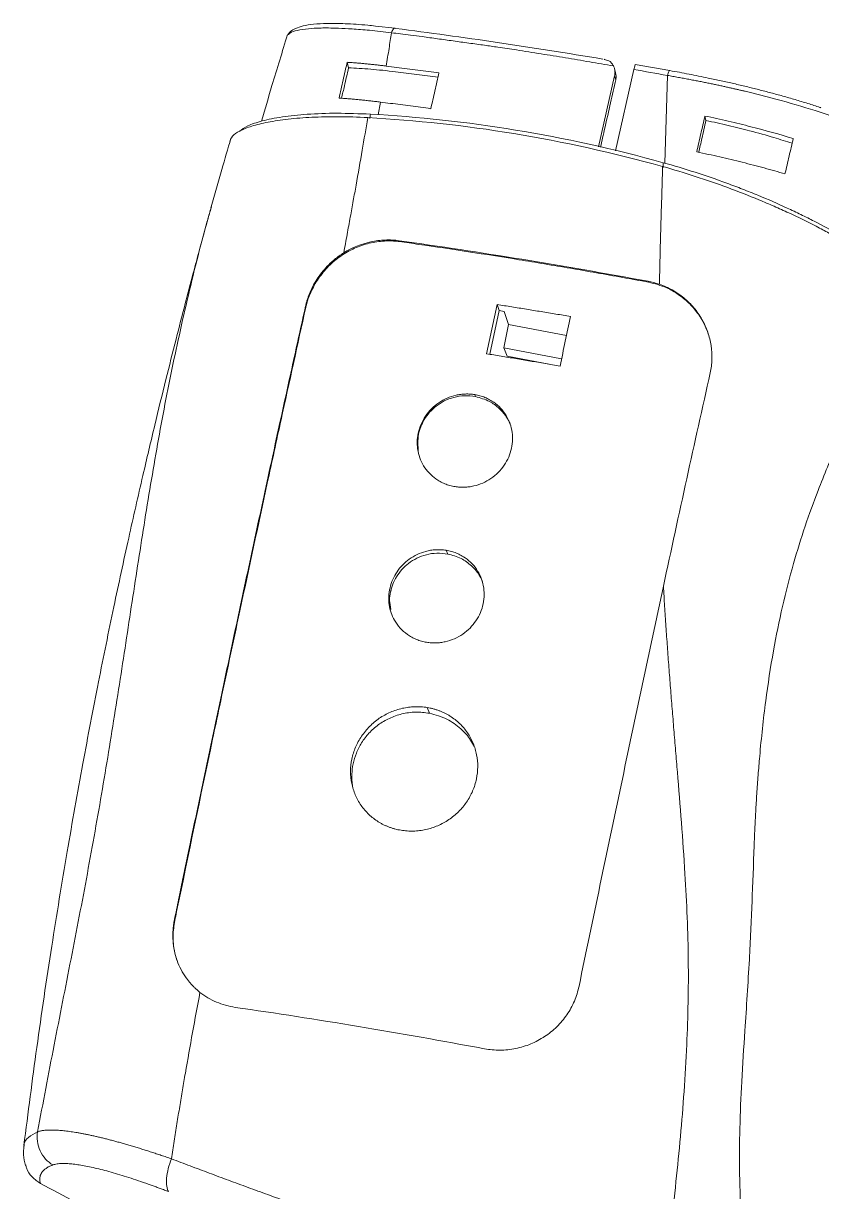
# Model space of a CAD drawing. Header units: inches. Extents: x 1424 to 4050, y 1126 to 1517.
# Drawn here: x 2850.01 to 2879.98, y 1239.45 to 1283.28 of the extents above; entities that cross this region are included whole.
import ezdxf

# ---------------------------------------------------------------- set-up
doc = ezdxf.new("R2010")
doc.units = ezdxf.units.IN
doc.header["$LTSCALE"] = 15

msp = doc.modelspace()

# ---------------------------------------------------------------- linework, layer by layer
at = {"color": 7, "linetype": 'Continuous', "lineweight": 15}
for p, q in [((2863.964, 1283.099), (2863.223, 1283.18)), ((2863.964, 1283.097), (2863.997, 1283.092)), ((2859.942, 1282.857), (2859.959, 1282.869)), ((2862.166, 1281.822), (2862.217, 1281.613)), ((2871.826, 1281.932), (2871.813, 1281.934)), ((2874.273, 1281.514), (2872.975, 1281.74)), ((2865.574, 1281.261), (2863.979, 1281.466)), ((2872.205, 1281.319), (2871.6, 1278.653)), ((2872.228, 1281.487), (2872.2, 1281.581)), ((2872.249, 1281.168), (2872.205, 1281.319)), ((2872.247, 1281.361), (2872.22, 1281.485)), ((2872.234, 1278.497), (2872.925, 1281.55)), ((2872.247, 1281.361), (2872.262, 1281.3)), ((2874.277, 1281.51), (2874.265, 1281.511)), ((2875.634, 1279.64), (2875.593, 1279.805)), ((2857.068, 1276.398), (2857.045, 1276.317)), ((2857.063, 1276.399), (2857.051, 1276.357)), ((2864.118, 1275.127), (2864.129, 1275.092)), ((2873.46, 1273.605), (2873.471, 1273.572)), ((2860.614, 1272.633), (2860.602, 1272.671)), ((2867.396, 1270.885), (2867.793, 1272.732)), ((2867.793, 1272.732), (2867.876, 1272.505)), ((2867.524, 1270.864), (2867.876, 1272.505)), ((2867.876, 1272.505), (2868.063, 1272.475)), ((2868.063, 1272.475), (2868.225, 1271.982)), ((2868.225, 1271.982), (2868.044, 1271.109)), ((2868.225, 1271.982), (2870.399, 1271.568)), ((2870.213, 1270.695), (2868.044, 1271.109)), ((2868.044, 1271.109), (2868.172, 1270.793)), ((2868.172, 1270.793), (2869.747, 1270.492)), ((2866.981, 1269.28), (2866.952, 1269.353)), ((2865.94, 1263.371), (2865.885, 1263.511)), ((2865.253, 1257.396), (2865.169, 1257.612)), ((2855.681, 1249.655), (2855.693, 1249.618)), ((2850.038, 1241.171), (2850.039, 1241.147))]:
    msp.add_line(p, q, dxfattribs=at)
at = {"color": 8, "linetype": 'Continuous', "lineweight": 15}
for p, q in [((2874.09, 1278.036), (2874.185, 1281.329)), ((2863.41, 1280.328), (2863.331, 1279.855))]:
    msp.add_line(p, q, dxfattribs=at)
at = {"color": 7, "linetype": 'Continuous', "lineweight": 15}
msp.add_arc((2897.694, 1326.224), 98.438, 241.45208, 243.19986, dxfattribs=at)
for points, knots in [([(2863.223, 1283.18), (2863.127, 1283.191), (2862.715, 1283.238), (2862.106, 1283.272), (2861.424, 1283.286), (2860.902, 1283.257), (2860.512, 1283.194), (2860.234, 1283.102), (2860.049, 1283), (2859.976, 1282.912), (2859.947, 1282.875)], [0, 0, 0, 0, 0.056307, 0.243382, 0.413735, 0.567438, 0.704407, 0.824466, 0.927398, 1, 1, 1, 1]), ([(2859.929, 1282.861), (2859.73, 1282.222), (2859.391, 1281.135), (2859.08, 1280.056), (2858.952, 1279.612)], [0, 0, 0, 0, 0.58851, 1, 1, 1, 1]), ([(2863.631, 1281.68), (2863.666, 1281.9), (2863.733, 1282.317), (2863.798, 1282.733), (2863.829, 1282.93)], [0, 0, 0, 0, 0.525991, 1, 1, 1, 1]), ([(2863.829, 1282.93), (2863.94, 1282.917), (2864.178, 1282.887), (2864.562, 1282.838), (2865.027, 1282.777), (2865.559, 1282.705), (2866.142, 1282.622), (2866.731, 1282.543), (2867.29, 1282.466), (2867.885, 1282.38), (2868.591, 1282.273), (2869.438, 1282.14), (2870.355, 1281.991), (2871.261, 1281.84), (2871.863, 1281.736), (2872.161, 1281.684)], [0, 0, 0, 0, 0.041632, 0.089299, 0.143001, 0.214365, 0.285733, 0.35716, 0.428582, 0.487778, 0.571437, 0.681541, 0.789668, 0.895822, 1, 1, 1, 1]), ([(2862.166, 1281.822), (2862.114, 1281.598), (2862.012, 1281.151), (2861.909, 1280.703), (2861.858, 1280.48)], [0, 0, 0, 0, 0.501595, 1, 1, 1, 1]), ([(2863.631, 1281.68), (2863.573, 1281.687), (2863.458, 1281.701), (2863.288, 1281.721), (2863.121, 1281.739), (2862.955, 1281.756), (2862.792, 1281.772), (2862.632, 1281.786), (2862.474, 1281.799), (2862.318, 1281.811), (2862.217, 1281.818), (2862.166, 1281.822)], [0, 0, 0, 0, 0.110778, 0.22145, 0.332096, 0.442798, 0.553639, 0.664699, 0.776059, 0.8878, 1, 1, 1, 1]), ([(2872.161, 1281.684), (2872.135, 1281.725), (2872.083, 1281.808), (2871.97, 1281.896), (2871.878, 1281.913), (2871.825, 1281.923)], [0, 0, 0, 0, 0.294986, 0.590134, 1, 1, 1, 1]), ([(2872.925, 1281.55), (2872.933, 1281.58), (2872.947, 1281.641), (2872.968, 1281.703), (2872.983, 1281.736), (2872.987, 1281.734), (2872.989, 1281.734)], [0, 0, 0, 0, 0.299805, 0.599798, 0.899818, 1, 1, 1, 1]), ([(2862.217, 1281.613), (2862.165, 1281.386), (2862.077, 1281.007), (2861.99, 1280.626), (2861.954, 1280.472)], [0, 0, 0, 0, 0.595685, 1, 1, 1, 1]), ([(2863.979, 1281.466), (2863.65, 1281.506), (2863.34, 1281.538), (2862.753, 1281.587), (2862.476, 1281.604), (2862.217, 1281.613)], [0, 0, 0, 0, 0.5, 0.5, 1, 1, 1, 1]), ([(2865.611, 1281.425), (2865.478, 1281.442), (2865.212, 1281.478), (2864.814, 1281.53), (2864.418, 1281.582), (2864.023, 1281.632), (2863.762, 1281.664), (2863.631, 1281.68)], [0, 0, 0, 0, 0.199921, 0.399857, 0.599832, 0.799872, 1, 1, 1, 1]), ([(2865.304, 1280.081), (2865.355, 1280.304), (2865.457, 1280.753), (2865.56, 1281.2), (2865.611, 1281.425)], [0, 0, 0, 0, 0.497504, 1, 1, 1, 1]), ([(2872.161, 1281.684), (2872.169, 1281.666), (2872.185, 1281.632), (2872.202, 1281.579), (2872.212, 1281.529), (2872.218, 1281.481), (2872.219, 1281.435), (2872.217, 1281.394), (2872.212, 1281.355), (2872.207, 1281.331), (2872.205, 1281.319)], [0, 0, 0, 0, 0.15674, 0.304694, 0.443512, 0.573036, 0.693271, 0.804348, 0.906493, 1, 1, 1, 1]), ([(2872.249, 1281.168), (2872.253, 1281.189), (2872.261, 1281.233), (2872.262, 1281.277), (2872.262, 1281.3)], [0, 0, 0, 0, 0.482753, 1, 1, 1, 1]), ([(2874.185, 1281.329), (2874.254, 1281.317), (2874.391, 1281.293), (2874.594, 1281.257), (2874.793, 1281.22), (2874.986, 1281.184), (2875.174, 1281.148), (2875.357, 1281.113), (2875.534, 1281.077), (2875.706, 1281.042), (2875.872, 1281.008), (2876.032, 1280.974), (2876.187, 1280.941), (2876.335, 1280.909), (2876.478, 1280.877), (2876.615, 1280.847), (2876.746, 1280.817), (2876.871, 1280.788), (2876.991, 1280.76), (2877.462, 1280.648), (2878.427, 1280.403), (2879.615, 1280.054), (2880.582, 1279.721), (2881.105, 1279.513), (2881.406, 1279.381), (2881.571, 1279.304), (2881.741, 1279.221), (2881.909, 1279.131), (2882.073, 1279.037), (2882.167, 1278.974), (2882.215, 1278.941)], [0, 0, 0, 0, 0.020452, 0.040371, 0.059757, 0.078612, 0.096935, 0.114727, 0.131988, 0.148718, 0.164918, 0.180587, 0.195726, 0.210333, 0.224407, 0.237948, 0.250956, 0.26343, 0.275372, 0.286781, 0.405309, 0.572281, 0.687104, 0.786264, 0.813968, 0.844841, 0.878886, 0.916103, 0.956481, 1, 1, 1, 1]), ([(2879.948, 1280.115), (2879.934, 1280.12), (2879.78, 1280.173), (2879.46, 1280.276), (2878.994, 1280.418), (2878.529, 1280.552), (2878.072, 1280.677), (2877.616, 1280.795), (2877.151, 1280.91), (2876.681, 1281.022), (2876.203, 1281.129), (2875.642, 1281.249), (2874.996, 1281.38), (2874.517, 1281.467), (2874.277, 1281.51)], [0, 0, 0, 0, 0.009042, 0.103739, 0.198072, 0.285349, 0.365407, 0.445771, 0.525167, 0.604175, 0.683181, 0.762568, 0.881279, 1, 1, 1, 1]), ([(2872.249, 1281.168), (2872.183, 1280.879), (2872.045, 1280.273), (2871.854, 1279.429), (2871.728, 1278.872), (2871.674, 1278.635)], [0, 0, 0, 0, 0.34261, 0.719773, 1, 1, 1, 1]), ([(2861.858, 1280.48), (2861.912, 1280.476), (2862.02, 1280.469), (2862.187, 1280.456), (2862.356, 1280.442), (2862.527, 1280.426), (2862.7, 1280.409), (2862.875, 1280.391), (2863.051, 1280.371), (2863.229, 1280.351), (2863.35, 1280.336), (2863.41, 1280.328)], [0, 0, 0, 0, 0.1133601, 0.2260589, 0.3382162, 0.4499186, 0.5611138, 0.6717117, 0.7816568, 0.8910424, 1, 1, 1, 1]), ([(2863.41, 1280.328), (2863.535, 1280.313), (2863.785, 1280.281), (2864.162, 1280.233), (2864.541, 1280.183), (2864.921, 1280.133), (2865.176, 1280.099), (2865.304, 1280.081)], [0, 0, 0, 0, 0.199991, 0.399982, 0.599987, 0.799988, 1, 1, 1, 1]), ([(2857.765, 1278.83), (2857.768, 1278.978), (2857.893, 1279.117), (2858.196, 1279.277), (2858.264, 1279.308), (2858.415, 1279.368), (2858.496, 1279.397), (2858.761, 1279.479), (2858.964, 1279.529), (2859.421, 1279.618), (2859.678, 1279.657), (2860.23, 1279.719), (2860.526, 1279.742), (2861.155, 1279.773), (2861.49, 1279.78), (2862.194, 1279.777), (2862.56, 1279.766), (2862.938, 1279.745)], [0, 0, 0, 0, 0.25, 0.25, 0.3125, 0.3125, 0.375, 0.375, 0.5, 0.5, 0.625, 0.625, 0.75, 0.75, 0.875, 0.875, 1, 1, 1, 1]), ([(2858.119, 1279.225), (2858.212, 1279.296), (2858.4, 1279.441), (2858.95, 1279.629), (2859.7, 1279.78), (2860.652, 1279.881), (2861.764, 1279.924), (2862.612, 1279.892), (2863.036, 1279.876)], [0, 0, 0, 0, 0.158899, 0.321323, 0.488883, 0.656479, 0.828255, 1, 1, 1, 1]), ([(2862.035, 1274.672), (2862.078, 1274.902), (2862.161, 1275.35), (2862.28, 1276.003), (2862.392, 1276.618), (2862.542, 1277.456), (2862.725, 1278.496), (2862.869, 1279.339), (2862.938, 1279.745)], [0, 0, 0, 0, 0.135097, 0.26311, 0.384001, 0.497744, 0.757923, 1, 1, 1, 1]), ([(2862.938, 1279.745), (2864.739, 1279.648), (2866.568, 1279.451), (2870.28, 1278.84), (2872.141, 1278.43), (2874.006, 1277.911)], [0, 0, 0, 0, 0.5, 0.5, 1, 1, 1, 1]), ([(2863.036, 1279.876), (2864.821, 1279.778), (2866.642, 1279.581), (2870.322, 1278.976), (2872.177, 1278.569), (2874.027, 1278.055)], [0, 0, 0, 0, 0.5, 0.5, 1, 1, 1, 1]), ([(2875.593, 1279.805), (2875.542, 1279.582), (2875.491, 1279.358), (2875.44, 1279.133), (2875.389, 1278.909), (2875.338, 1278.684), (2875.286, 1278.46)], [0, 0, 0, 0, 0.001229078, 0.001229078, 0.001229078, 0.002458189, 0.002458189, 0.002458189, 0.002458189]), ([(2875.634, 1279.64), (2875.582, 1279.414), (2875.491, 1279.015), (2875.4, 1278.616), (2875.36, 1278.443)], [0, 0, 0, 0, 0.568173, 1, 1, 1, 1]), ([(2878.912, 1278.96), (2878.406, 1279.115), (2877.875, 1279.263), (2877.043, 1279.474), (2876.76, 1279.543), (2876.181, 1279.678), (2875.888, 1279.743), (2875.593, 1279.805)], [0, 0, 0, 0, 0.5, 0.5, 0.75, 0.75, 1, 1, 1, 1]), ([(2878.87, 1278.783), (2878.646, 1278.855), (2878.146, 1279.015), (2877.33, 1279.239), (2876.471, 1279.455), (2875.914, 1279.578), (2875.634, 1279.64)], [0, 0, 0, 0, 0.23337, 0.51904, 0.757459, 1, 1, 1, 1]), ([(2857.801, 1278.96), (2857.685, 1278.572), (2857.431, 1277.719), (2857.193, 1276.865), (2857.063, 1276.399)], [0, 0, 0, 0, 0.455489, 1, 1, 1, 1]), ([(2878.599, 1277.633), (2878.651, 1277.855), (2878.703, 1278.077), (2878.755, 1278.298), (2878.808, 1278.519), (2878.86, 1278.74), (2878.912, 1278.96)], [0, 0, 0, 0, 0.001248354, 0.001248354, 0.001248354, 0.002496755, 0.002496755, 0.002496755, 0.002496755]), ([(2875.286, 1278.46), (2875.576, 1278.4), (2875.864, 1278.337), (2876.435, 1278.207), (2876.719, 1278.139), (2877.276, 1278), (2877.551, 1277.929), (2878.086, 1277.783), (2878.346, 1277.709), (2878.599, 1277.633)], [0, 0, 0, 0, 0.25, 0.25, 0.5, 0.5, 0.75, 0.75, 1, 1, 1, 1]), ([(2874.006, 1277.911), (2873.998, 1277.621), (2873.98, 1277.04), (2873.954, 1276.163), (2873.929, 1275.279), (2873.905, 1274.389), (2873.892, 1273.793), (2873.885, 1273.494)], [0, 0, 0, 0, 0.197795, 0.396808, 0.596923, 0.798029, 1, 1, 1, 1]), ([(2882.133, 1274.235), (2881.945, 1274.376), (2881.73, 1274.525), (2881.252, 1274.835), (2880.988, 1274.996), (2880.554, 1275.246), (2880.404, 1275.33), (2880.095, 1275.498), (2879.936, 1275.583), (2879.446, 1275.835), (2879.102, 1276.003), (2878.561, 1276.254), (2878.375, 1276.338), (2878.001, 1276.502), (2877.812, 1276.582), (2877.238, 1276.82), (2876.847, 1276.974), (2876.049, 1277.268), (2875.639, 1277.41), (2874.823, 1277.674), (2874.415, 1277.797), (2874.006, 1277.911)], [0, 0, 0, 0, 0.125, 0.125, 0.25, 0.25, 0.3125, 0.3125, 0.375, 0.375, 0.5, 0.5, 0.5625, 0.5625, 0.625, 0.625, 0.75, 0.75, 0.875, 0.875, 1, 1, 1, 1]), ([(2874.027, 1277.875), (2874.027, 1277.887), (2874.028, 1277.917), (2874.027, 1277.965), (2874.026, 1278.013), (2874.027, 1278.043), (2874.027, 1278.055)], [0, 0, 0, 0, 0.208161, 0.498888, 0.791056, 1, 1, 1, 1]), ([(2874.027, 1278.055), (2874.43, 1277.944), (2874.831, 1277.823), (2875.628, 1277.566), (2876.025, 1277.429), (2876.617, 1277.212), (2876.814, 1277.137), (2877.203, 1276.986), (2877.394, 1276.909), (2877.959, 1276.676), (2878.325, 1276.516), (2878.854, 1276.272), (2879.028, 1276.19), (2879.369, 1276.024), (2879.536, 1275.94), (2880.02, 1275.692), (2880.321, 1275.528), (2880.743, 1275.286), (2880.878, 1275.206), (2881.139, 1275.048), (2881.265, 1274.969), (2881.621, 1274.739), (2881.832, 1274.592), (2882.015, 1274.454)], [0, 0, 0, 0, 0.125, 0.125, 0.25, 0.25, 0.3125, 0.3125, 0.375, 0.375, 0.5, 0.5, 0.5625, 0.5625, 0.625, 0.625, 0.75, 0.75, 0.8125, 0.8125, 0.875, 0.875, 1, 1, 1, 1]), ([(2857.04, 1276.318), (2857.019, 1276.242), (2856.945, 1275.974), (2856.805, 1275.466), (2856.608, 1274.74), (2856.363, 1273.824), (2856.068, 1272.707), (2855.725, 1271.375), (2855.343, 1269.856), (2854.926, 1268.149), (2854.458, 1266.167), (2853.942, 1263.895), (2853.384, 1261.314), (2852.808, 1258.493), (2852.221, 1255.431), (2851.633, 1252.126), (2851.054, 1248.578), (2850.505, 1244.901), (2850.185, 1242.402), (2850.027, 1241.172)], [0, 0, 0, 0, 0.0066135, 0.0231427, 0.0440863, 0.069444, 0.102436, 0.1407689, 0.1844426, 0.233457, 0.2878117, 0.3547816, 0.4284034, 0.5086773, 0.5956038, 0.6891837, 0.7894178, 0.8963076, 1, 1, 1, 1]), ([(2864.118, 1275.127), (2863.943, 1275.152), (2863.766, 1275.16), (2863.411, 1275.146), (2863.232, 1275.124), (2862.696, 1275.007), (2862.356, 1274.871), (2862.035, 1274.672)], [0, 0, 0, 0, 0.25, 0.25, 0.5, 0.5, 1, 1, 1, 1]), ([(2864.129, 1275.092), (2864.092, 1275.097), (2864.018, 1275.106), (2863.905, 1275.115), (2863.792, 1275.12), (2863.678, 1275.12), (2863.506, 1275.113), (2863.277, 1275.09), (2862.993, 1275.034), (2862.712, 1274.952), (2862.348, 1274.81), (2861.914, 1274.568), (2861.531, 1274.245), (2861.263, 1273.948), (2861.083, 1273.707), (2860.926, 1273.454), (2860.808, 1273.217), (2860.721, 1273.005), (2860.659, 1272.82), (2860.629, 1272.695), (2860.614, 1272.633)], [0, 0, 0, 0, 0.025115, 0.050223, 0.075359, 0.100557, 0.125852, 0.188497, 0.251127, 0.313723, 0.375896, 0.500254, 0.624714, 0.687119, 0.749473, 0.812232, 0.874408, 0.916654, 0.958441, 1, 1, 1, 1]), ([(2873.46, 1273.605), (2871.867, 1273.899), (2870.288, 1274.174), (2867.163, 1274.683), (2865.627, 1274.916), (2864.118, 1275.127)], [0, 0, 0, 0, 0.5, 0.5, 1, 1, 1, 1]), ([(2873.471, 1273.572), (2873.149, 1273.631), (2872.173, 1273.809), (2870.547, 1274.095), (2868.615, 1274.417), (2866.715, 1274.717), (2865.226, 1274.938), (2864.37, 1275.059), (2864.129, 1275.092)], [0.2055252, 0.2055252, 0.2055252, 0.2055252, 0.2659613, 0.3892462, 0.5125311, 0.6343474, 0.7561636, 0.8040684, 0.8040684, 0.8040684, 0.8040684]), ([(2860.602, 1272.671), (2860.611, 1272.71), (2860.629, 1272.789), (2860.664, 1272.908), (2860.704, 1273.025), (2860.748, 1273.142), (2860.823, 1273.314), (2860.938, 1273.538), (2861.11, 1273.805), (2861.307, 1274.055), (2861.504, 1274.26), (2861.689, 1274.425), (2861.858, 1274.556), (2861.976, 1274.633), (2862.035, 1274.672)], [0, 0, 0, 0, 0.049989, 0.099914, 0.149895, 0.200045, 0.25048, 0.374684, 0.499396, 0.624244, 0.748909, 0.833025, 0.916589, 1, 1, 1, 1]), ([(2875.721, 1271.617), (2875.673, 1271.75), (2875.569, 1272.036), (2875.315, 1272.434), (2874.991, 1272.808), (2874.602, 1273.122), (2874.102, 1273.411), (2873.705, 1273.512), (2873.471, 1273.572)], [0, 0, 0, 0, 0.137512, 0.294228, 0.450955, 0.610562, 0.770157, 1, 1, 1, 1]), ([(2873.885, 1273.494), (2874.054, 1273.437), (2874.215, 1273.364), (2874.522, 1273.192), (2874.669, 1273.092), (2874.943, 1272.864), (2875.068, 1272.74), (2875.294, 1272.471), (2875.396, 1272.325), (2875.57, 1272.018), (2875.643, 1271.859), (2875.758, 1271.531), (2875.801, 1271.36), (2875.853, 1271.018), (2875.863, 1270.847), (2875.852, 1270.505), (2875.83, 1270.334), (2875.793, 1270.166)], [0, 0, 0, 0, 0.125, 0.125, 0.25, 0.25, 0.375, 0.375, 0.5, 0.5, 0.625, 0.625, 0.75, 0.75, 0.875, 0.875, 1, 1, 1, 1]), ([(2855.681, 1249.655), (2855.732, 1249.905), (2855.835, 1250.401), (2855.987, 1251.138), (2856.138, 1251.861), (2856.339, 1252.827), (2856.591, 1254.034), (2856.994, 1255.951), (2857.504, 1258.363), (2858.117, 1261.249), (2858.738, 1264.142), (2859.248, 1266.504), (2859.662, 1268.403), (2859.962, 1269.772), (2860.278, 1271.209), (2860.486, 1272.149), (2860.602, 1272.671)], [0, 0, 0, 0, 0.032056, 0.063586, 0.094589, 0.125064, 0.187916, 0.250112, 0.372506, 0.500123, 0.625063, 0.749991, 0.809703, 0.874953, 0.930664, 1, 1, 1, 1]), ([(2860.614, 1272.633), (2860.303, 1271.232), (2859.82, 1269.036), (2858.994, 1265.238), (2858.221, 1261.647), (2857.539, 1258.438), (2856.745, 1254.681), (2856.186, 1252.008), (2855.716, 1249.73), (2855.693, 1249.618)], [0.1086058, 0.1086058, 0.1086058, 0.1086058, 0.2549022, 0.3366015, 0.5000001, 0.6225491, 0.6633988, 0.8812636, 0.89246, 0.89246, 0.89246, 0.89246]), ([(2867.793, 1272.732), (2867.976, 1272.703), (2868.343, 1272.646), (2868.894, 1272.557), (2869.446, 1272.467), (2869.998, 1272.376), (2870.367, 1272.314), (2870.551, 1272.283)], [0, 0, 0, 0, 0.200631, 0.400971, 0.600996, 0.800681, 1, 1, 1, 1]), ([(2870.155, 1270.424), (2869.97, 1270.456), (2869.599, 1270.519), (2869.045, 1270.612), (2868.493, 1270.704), (2867.943, 1270.796), (2867.578, 1270.855), (2867.396, 1270.885)], [0, 0, 0, 0, 0.200958, 0.40147, 0.601503, 0.801024, 1, 1, 1, 1]), ([(2875.793, 1270.166), (2875.498, 1268.849), (2875.204, 1267.525), (2874.619, 1264.858), (2874.327, 1263.517), (2874.036, 1262.165)], [0, 0, 0, 0, 0.5, 0.5, 1, 1, 1, 1]), ([(2866.214, 1265.9), (2866.181, 1265.905), (2866.115, 1265.917), (2866.018, 1265.942), (2865.924, 1265.971), (2865.831, 1266.005), (2865.741, 1266.045), (2865.653, 1266.09), (2865.498, 1266.182), (2865.291, 1266.343), (2865.071, 1266.604), (2864.909, 1266.902), (2864.813, 1267.228), (2864.783, 1267.567), (2864.823, 1267.909), (2864.928, 1268.242), (2865.099, 1268.552), (2865.326, 1268.827), (2865.601, 1269.054), (2865.913, 1269.228), (2866.196, 1269.321), (2866.428, 1269.363), (2866.603, 1269.378), (2866.779, 1269.376), (2866.894, 1269.361), (2866.952, 1269.353)], [0, 0, 0, 0, 0.018242, 0.036348, 0.054376, 0.072382, 0.090423, 0.108558, 0.126841, 0.190115, 0.253275, 0.315934, 0.378378, 0.440071, 0.501488, 0.563763, 0.62595, 0.68774, 0.749671, 0.811837, 0.874223, 0.905766, 0.937041, 0.968352, 1, 1, 1, 1]), ([(2864.833, 1267.209), (2864.819, 1267.429), (2864.792, 1267.848), (2865.041, 1268.456), (2865.407, 1268.873), (2865.809, 1269.128), (2866.169, 1269.264), (2866.57, 1269.329), (2866.842, 1269.297), (2866.981, 1269.28)], [0, 0, 0, 0, 0.189354, 0.360912, 0.552712, 0.656761, 0.765982, 0.88039, 1, 1, 1, 1]), ([(2866.952, 1269.353), (2866.985, 1269.347), (2867.051, 1269.336), (2867.148, 1269.311), (2867.242, 1269.282), (2867.335, 1269.247), (2867.425, 1269.208), (2867.512, 1269.162), (2867.667, 1269.071), (2867.874, 1268.911), (2868.094, 1268.65), (2868.257, 1268.35), (2868.354, 1268.023), (2868.385, 1267.681), (2868.345, 1267.338), (2868.239, 1267.005), (2868.069, 1266.697), (2867.843, 1266.423), (2867.568, 1266.197), (2867.256, 1266.023), (2866.973, 1265.931), (2866.741, 1265.889), (2866.564, 1265.875), (2866.388, 1265.876), (2866.272, 1265.892), (2866.214, 1265.9)], [0, 0, 0, 0, 0.018241, 0.036345, 0.054366, 0.072363, 0.09039, 0.108506, 0.126764, 0.189779, 0.252747, 0.315335, 0.377844, 0.440023, 0.502048, 0.56388, 0.625646, 0.687477, 0.749345, 0.811549, 0.873918, 0.905524, 0.936869, 0.96826, 1, 1, 1, 1]), ([(2866.981, 1269.28), (2867.16, 1269.229), (2867.487, 1269.138), (2867.856, 1268.866), (2868.089, 1268.607), (2868.207, 1268.415), (2868.265, 1268.304), (2868.281, 1268.263), (2868.288, 1268.248)], [0, 0, 0, 0, 0.319512, 0.580085, 0.781368, 0.923092, 0.971569, 1, 1, 1, 1]), ([(2878.094, 1232.934), (2878.069, 1232.998), (2878.021, 1233.126), (2877.95, 1233.323), (2877.881, 1233.525), (2877.813, 1233.73), (2877.747, 1233.94), (2877.683, 1234.154), (2877.62, 1234.373), (2877.56, 1234.595), (2877.502, 1234.822), (2877.447, 1235.053), (2877.394, 1235.288), (2877.343, 1235.527), (2877.295, 1235.771), (2877.208, 1236.246), (2877.099, 1236.98), (2876.992, 1237.996), (2876.922, 1239.082), (2876.885, 1240.366), (2876.898, 1241.873), (2876.969, 1243.63), (2877.112, 1245.742), (2877.26, 1247.981), (2877.366, 1250.296), (2877.421, 1251.927), (2877.466, 1253.062), (2877.499, 1253.712), (2877.54, 1254.383), (2877.59, 1255.076), (2877.687, 1256.241), (2877.855, 1257.809), (2878.227, 1260.252), (2878.845, 1262.945), (2879.61, 1265.198), (2880.218, 1266.7), (2880.559, 1267.501), (2880.849, 1268.177), (2881.063, 1268.68), (2881.201, 1269.008), (2881.27, 1269.172)], [0, 0, 0, 0, 0.005689, 0.011425, 0.01721, 0.023047, 0.02894, 0.03489, 0.0409, 0.046974, 0.053113, 0.05932, 0.065597, 0.071948, 0.078374, 0.084877, 0.109456, 0.13568, 0.163616, 0.193314, 0.234733, 0.280099, 0.329678, 0.399432, 0.455331, 0.511231, 0.52776, 0.5449, 0.562652, 0.581024, 0.600021, 0.655748, 0.707151, 0.799961, 0.883378, 0.912063, 0.946921, 0.964689, 0.982383, 1, 1, 1, 1]), ([(2865.148, 1260.058), (2865.114, 1260.064), (2865.049, 1260.076), (2864.952, 1260.1), (2864.858, 1260.129), (2864.766, 1260.163), (2864.677, 1260.203), (2864.59, 1260.248), (2864.505, 1260.298), (2864.349, 1260.402), (2864.141, 1260.585), (2863.94, 1260.867), (2863.805, 1261.166), (2863.733, 1261.47), (2863.718, 1261.786), (2863.764, 1262.105), (2863.867, 1262.417), (2864.028, 1262.707), (2864.237, 1262.966), (2864.492, 1263.186), (2864.787, 1263.361), (2865.062, 1263.462), (2865.296, 1263.513), (2865.488, 1263.534), (2865.686, 1263.537), (2865.819, 1263.52), (2865.885, 1263.511)], [0, 0, 0, 0, 0.018169, 0.036181, 0.054092, 0.071957, 0.089833, 0.107778, 0.125847, 0.144095, 0.211357, 0.278469, 0.335679, 0.392594, 0.450141, 0.50756, 0.566215, 0.624811, 0.682458, 0.740225, 0.800607, 0.861191, 0.894239, 0.927532, 0.963829, 1, 1, 1, 1]), ([(2863.804, 1261.29), (2863.782, 1261.403), (2863.738, 1261.622), (2863.772, 1261.846), (2863.794, 1261.95), (2863.794, 1261.95), (2863.794, 1261.95), (2863.794, 1261.951), (2863.794, 1261.952), (2863.795, 1261.954), (2863.796, 1261.959), (2863.798, 1261.97), (2863.803, 1261.991), (2863.813, 1262.033), (2863.836, 1262.117), (2863.895, 1262.288), (2864.063, 1262.63), (2864.374, 1262.976), (2864.78, 1263.227), (2865.14, 1263.358), (2865.536, 1263.421), (2865.803, 1263.388), (2865.94, 1263.371)], [0, 0, 0, 0, 0.099775, 0.191661, 0.191786, 0.191796, 0.191816, 0.191898, 0.192061, 0.192715, 0.194024, 0.196645, 0.201899, 0.212459, 0.233784, 0.277249, 0.367392, 0.560015, 0.663363, 0.771134, 0.883342, 1, 1, 1, 1]), ([(2865.885, 1263.511), (2865.918, 1263.505), (2865.984, 1263.494), (2866.08, 1263.469), (2866.175, 1263.44), (2866.267, 1263.406), (2866.356, 1263.366), (2866.444, 1263.321), (2866.599, 1263.23), (2866.805, 1263.07), (2867.025, 1262.811), (2867.189, 1262.513), (2867.286, 1262.187), (2867.319, 1261.846), (2867.28, 1261.503), (2867.177, 1261.171), (2867.009, 1260.862), (2866.785, 1260.587), (2866.509, 1260.358), (2866.193, 1260.181), (2865.906, 1260.088), (2865.672, 1260.046), (2865.497, 1260.032), (2865.321, 1260.034), (2865.205, 1260.05), (2865.148, 1260.058)], [0, 0, 0, 0, 0.018156, 0.036178, 0.054122, 0.072044, 0.09, 0.108046, 0.126236, 0.189068, 0.251854, 0.314303, 0.376649, 0.43867, 0.500552, 0.562204, 0.623802, 0.685726, 0.747649, 0.810965, 0.874402, 0.905894, 0.937123, 0.968391, 1, 1, 1, 1]), ([(2865.94, 1263.371), (2866.11, 1263.324), (2866.436, 1263.235), (2866.827, 1262.951), (2867.099, 1262.647), (2867.203, 1262.426), (2867.247, 1262.333)], [0, 0, 0, 0, 0.301698, 0.575696, 0.821876, 1, 1, 1, 1]), ([(2870.869, 1247.158), (2871.391, 1249.684), (2871.917, 1252.195), (2872.709, 1255.945), (2872.973, 1257.193), (2873.504, 1259.683), (2873.77, 1260.925), (2874.036, 1262.165)], [0, 0, 0, 0, 0.5, 0.5, 0.75, 0.75, 1, 1, 1, 1]), ([(2874.036, 1262.165), (2874.051, 1261.915), (2874.081, 1261.411), (2874.131, 1260.653), (2874.184, 1259.89), (2874.242, 1259.12), (2874.302, 1258.346), (2874.364, 1257.565), (2874.428, 1256.779), (2874.494, 1255.988), (2874.59, 1254.827), (2874.714, 1253.29), (2874.844, 1251.471), (2874.935, 1249.74), (2874.977, 1248.131), (2874.97, 1246.539), (2874.915, 1244.905), (2874.819, 1243.227), (2874.682, 1241.514), (2874.51, 1239.805), (2874.309, 1238.086), (2874.077, 1236.301), (2873.909, 1235.099), (2873.821, 1234.471)], [0, 0, 0, 0, 0.027549, 0.055287, 0.083202, 0.111292, 0.139559, 0.168002, 0.196623, 0.225422, 0.254397, 0.323203, 0.392706, 0.451786, 0.510487, 0.566296, 0.623237, 0.686375, 0.746913, 0.807542, 0.870442, 0.932253, 1, 1, 1, 1]), ([(2864.186, 1253.007), (2864.147, 1253.013), (2864.071, 1253.027), (2863.959, 1253.054), (2863.85, 1253.086), (2863.742, 1253.124), (2863.636, 1253.166), (2863.533, 1253.214), (2863.432, 1253.267), (2863.236, 1253.383), (2862.966, 1253.59), (2862.721, 1253.875), (2862.563, 1254.129), (2862.433, 1254.4), (2862.322, 1254.763), (2862.277, 1255.218), (2862.323, 1255.679), (2862.465, 1256.125), (2862.692, 1256.541), (2862.995, 1256.911), (2863.362, 1257.219), (2863.712, 1257.41), (2864.008, 1257.522), (2864.236, 1257.585), (2864.468, 1257.626), (2864.703, 1257.645), (2864.938, 1257.643), (2865.092, 1257.622), (2865.169, 1257.612)], [0, 0, 0, 0, 0.015708, 0.031324, 0.046886, 0.062429, 0.077991, 0.09361, 0.109321, 0.125161, 0.187613, 0.2498, 0.28103, 0.312502, 0.375034, 0.43743, 0.499668, 0.561948, 0.624416, 0.68696, 0.749471, 0.811892, 0.843078, 0.87439, 0.905735, 0.937046, 0.968604, 1, 1, 1, 1]), ([(2862.362, 1254.681), (2862.349, 1254.827), (2862.325, 1255.099), (2862.38, 1255.511), (2862.499, 1255.909), (2862.698, 1256.3), (2862.975, 1256.66), (2863.327, 1256.974), (2863.745, 1257.222), (2864.219, 1257.387), (2864.733, 1257.461), (2865.078, 1257.418), (2865.253, 1257.396)], [0, 0, 0, 0, 0.095472, 0.1791737, 0.2707271, 0.3654647, 0.4633341, 0.5643442, 0.6685048, 0.7758265, 0.8863208, 1, 1, 1, 1]), ([(2865.169, 1257.612), (2865.207, 1257.605), (2865.284, 1257.591), (2865.397, 1257.564), (2865.508, 1257.532), (2865.616, 1257.494), (2865.722, 1257.451), (2865.826, 1257.403), (2865.928, 1257.349), (2866.124, 1257.232), (2866.396, 1257.022), (2866.69, 1256.675), (2866.906, 1256.277), (2867.039, 1255.844), (2867.081, 1255.39), (2867.032, 1254.927), (2866.89, 1254.476), (2866.659, 1254.058), (2866.355, 1253.693), (2865.987, 1253.393), (2865.571, 1253.164), (2865.194, 1253.044), (2864.885, 1252.989), (2864.651, 1252.972), (2864.416, 1252.975), (2864.263, 1252.996), (2864.186, 1253.007)], [0, 0, 0, 0, 0.015871, 0.031636, 0.04733, 0.062991, 0.078656, 0.094363, 0.110149, 0.12605, 0.188872, 0.251524, 0.314064, 0.375875, 0.4376, 0.500003, 0.563619, 0.626524, 0.688553, 0.750536, 0.812545, 0.874633, 0.906069, 0.937239, 0.968449, 1, 1, 1, 1]), ([(2865.253, 1257.396), (2865.478, 1257.334), (2865.909, 1257.216), (2866.426, 1256.843), (2866.767, 1256.475), (2866.892, 1256.218), (2866.935, 1256.131)], [0, 0, 0, 0, 0.316938, 0.605473, 0.865492, 1, 1, 1, 1]), ([(2856.637, 1246.925), (2856.605, 1246.952), (2856.54, 1247.004), (2856.448, 1247.088), (2856.36, 1247.176), (2856.276, 1247.268), (2856.197, 1247.364), (2856.073, 1247.53), (2855.921, 1247.777), (2855.772, 1248.121), (2855.67, 1248.484), (2855.627, 1248.803), (2855.618, 1249.063), (2855.625, 1249.261), (2855.644, 1249.459), (2855.668, 1249.59), (2855.681, 1249.655)], [0, 0, 0, 0, 0.041796, 0.083553, 0.125344, 0.167241, 0.209318, 0.251646, 0.377135, 0.501882, 0.627194, 0.750398, 0.813646, 0.876082, 0.938074, 1, 1, 1, 1]), ([(2855.693, 1249.618), (2855.664, 1249.428), (2855.62, 1249.138), (2855.637, 1248.749), (2855.676, 1248.486), (2855.724, 1248.28), (2855.759, 1248.175), (2855.773, 1248.133)], [0, 0, 0, 0, 0.371559, 0.568101, 0.772115, 0.908853, 1, 1, 1, 1]), ([(2867.318, 1244.808), (2867.512, 1244.772), (2867.707, 1244.755), (2868.001, 1244.757), (2868.099, 1244.763), (2868.296, 1244.783), (2868.394, 1244.798), (2868.685, 1244.857), (2868.872, 1244.914), (2869.237, 1245.063), (2869.414, 1245.157), (2869.742, 1245.373), (2869.894, 1245.496), (2870.176, 1245.772), (2870.303, 1245.924), (2870.523, 1246.246), (2870.617, 1246.418), (2870.771, 1246.779), (2870.83, 1246.966), (2870.869, 1247.158)], [0, 0, 0, 0, 0.125, 0.125, 0.1875, 0.1875, 0.25, 0.25, 0.375, 0.375, 0.5, 0.5, 0.625, 0.625, 0.75, 0.75, 0.875, 0.875, 1, 1, 1, 1]), ([(2855.569, 1240.677), (2855.602, 1240.899), (2855.669, 1241.339), (2855.773, 1241.992), (2855.877, 1242.634), (2855.983, 1243.265), (2856.141, 1244.193), (2856.358, 1245.413), (2856.544, 1246.423), (2856.637, 1246.925)], [0, 0, 0, 0, 0.105826, 0.210009, 0.312543, 0.413423, 0.512644, 0.757855, 1, 1, 1, 1]), ([(2856.637, 1246.925), (2856.828, 1246.775), (2857.035, 1246.654), (2857.48, 1246.465), (2857.719, 1246.398), (2857.965, 1246.362)], [0, 0, 0, 0, 0.5, 0.5, 1, 1, 1, 1]), ([(2857.965, 1246.362), (2859.486, 1246.143), (2861.027, 1245.903), (2864.144, 1245.385), (2865.721, 1245.107), (2867.318, 1244.808)], [0, 0, 0, 0, 0.5, 0.5, 1, 1, 1, 1]), ([(2851.114, 1240.448), (2851.018, 1240.506), (2850.925, 1240.581), (2850.762, 1240.762), (2850.692, 1240.867), (2850.587, 1241.094), (2850.552, 1241.216), (2850.52, 1241.457), (2850.522, 1241.577), (2850.54, 1241.689)], [0, 0, 0, 0, 0.25, 0.25, 0.5, 0.5, 0.75, 0.75, 1, 1, 1, 1]), ([(2855.569, 1240.677), (2855.504, 1240.7), (2855.376, 1240.744), (2855.186, 1240.808), (2854.998, 1240.871), (2854.813, 1240.931), (2854.631, 1240.99), (2854.451, 1241.046), (2854.275, 1241.101), (2854.101, 1241.153), (2853.93, 1241.204), (2853.763, 1241.252), (2853.599, 1241.298), (2853.438, 1241.342), (2853.281, 1241.383), (2853.127, 1241.423), (2852.977, 1241.46), (2852.831, 1241.495), (2852.688, 1241.528), (2852.549, 1241.559), (2852.414, 1241.588), (2852.283, 1241.614), (2852.155, 1241.638), (2852.032, 1241.66), (2851.913, 1241.68), (2851.798, 1241.697), (2851.687, 1241.712), (2851.581, 1241.726), (2851.478, 1241.736), (2851.38, 1241.745), (2851.286, 1241.752), (2851.197, 1241.756), (2851.111, 1241.759), (2851.03, 1241.759), (2850.954, 1241.757), (2850.881, 1241.753), (2850.814, 1241.748), (2850.75, 1241.74), (2850.691, 1241.73), (2850.636, 1241.718), (2850.585, 1241.705), (2850.555, 1241.694), (2850.54, 1241.689)], [0, 0, 0, 0, 0.0266018, 0.0531202, 0.0795554, 0.1059074, 0.1321766, 0.1583634, 0.1844685, 0.2104926, 0.2364368, 0.2623012, 0.2880853, 0.3137884, 0.3394102, 0.3649504, 0.3904088, 0.4157856, 0.4410812, 0.4662954, 0.4914276, 0.5164774, 0.5414442, 0.5663278, 0.591128, 0.6158448, 0.6404782, 0.6650286, 0.6894961, 0.7138807, 0.7381827, 0.7624023, 0.7865399, 0.8105959, 0.834571, 0.8584645, 0.8822745, 0.905999, 0.9296358, 0.9531828, 0.9766382, 1, 1, 1, 1]), ([(2850.028, 1241.147), (2850.018, 1241.042), (2849.997, 1240.811), (2850.059, 1240.566), (2850.092, 1240.432)], [0, 0, 0, 0, 0.456341, 1, 1, 1, 1]), ([(2855.458, 1239.447), (2855.427, 1239.494), (2855.404, 1239.561), (2855.378, 1239.731), (2855.376, 1239.834), (2855.396, 1240.063), (2855.419, 1240.189), (2855.482, 1240.438), (2855.523, 1240.563), (2855.569, 1240.677)], [0, 0, 0, 0, 0.25, 0.25, 0.5, 0.5, 0.75, 0.75, 1, 1, 1, 1]), ([(2873.821, 1234.471), (2873.677, 1234.515), (2873.391, 1234.602), (2872.961, 1234.734), (2872.532, 1234.866), (2872.104, 1234.998), (2871.677, 1235.131), (2871.251, 1235.264), (2870.826, 1235.398), (2870.402, 1235.532), (2869.98, 1235.666), (2869.559, 1235.8), (2869.139, 1235.935), (2868.72, 1236.07), (2868.303, 1236.205), (2867.888, 1236.34), (2867.473, 1236.476), (2867.061, 1236.612), (2866.65, 1236.748), (2866.24, 1236.883), (2865.832, 1237.02), (2865.426, 1237.156), (2865.022, 1237.292), (2864.619, 1237.428), (2864.218, 1237.565), (2863.819, 1237.701), (2863.422, 1237.837), (2863.027, 1237.974), (2862.634, 1238.11), (2862.242, 1238.246), (2861.853, 1238.382), (2861.466, 1238.519), (2861.08, 1238.655), (2860.697, 1238.791), (2860.316, 1238.927), (2859.937, 1239.062), (2859.56, 1239.198), (2859.186, 1239.334), (2858.814, 1239.469), (2858.444, 1239.604), (2858.076, 1239.739), (2857.711, 1239.874), (2857.348, 1240.008), (2856.987, 1240.143), (2856.629, 1240.277), (2856.273, 1240.41), (2855.92, 1240.544), (2855.686, 1240.633), (2855.569, 1240.677)], [0, 0, 0, 0, 0.02289, 0.045731, 0.068523, 0.091265, 0.113957, 0.136599, 0.15919, 0.181729, 0.204218, 0.226654, 0.249039, 0.271371, 0.293651, 0.31588, 0.338056, 0.36018, 0.382252, 0.404273, 0.426242, 0.44816, 0.470026, 0.491841, 0.513605, 0.535318, 0.556979, 0.578589, 0.600149, 0.621657, 0.643114, 0.664519, 0.685874, 0.707178, 0.72843, 0.749631, 0.770781, 0.79188, 0.812927, 0.833922, 0.854865, 0.875756, 0.896595, 0.917382, 0.938116, 0.958797, 0.979425, 1, 1, 1, 1]), ([(2850.652, 1239.754), (2850.542, 1239.83), (2850.323, 1239.982), (2850.139, 1240.245), (2850.108, 1240.415), (2850.1, 1240.453)], [0, 0, 0, 0, 0.4355905, 0.8711813, 1, 1, 1, 1]), ([(2851.114, 1240.448), (2851.09, 1240.438), (2851.041, 1240.419), (2850.975, 1240.389), (2850.915, 1240.356), (2850.86, 1240.321), (2850.811, 1240.285), (2850.768, 1240.246), (2850.73, 1240.206), (2850.691, 1240.155), (2850.657, 1240.092), (2850.632, 1240.015), (2850.623, 1239.933), (2850.628, 1239.846), (2850.644, 1239.785), (2850.652, 1239.754)], [0, 0, 0, 0, 0.062729, 0.125357, 0.187905, 0.250392, 0.312839, 0.375266, 0.437694, 0.500141, 0.60066, 0.700817, 0.800701, 0.9004, 1, 1, 1, 1]), ([(2855.458, 1239.447), (2855.406, 1239.467), (2855.302, 1239.507), (2855.147, 1239.565), (2854.994, 1239.622), (2854.843, 1239.677), (2854.618, 1239.758), (2854.324, 1239.86), (2853.969, 1239.978), (2853.627, 1240.084), (2853.191, 1240.212), (2852.686, 1240.342), (2852.243, 1240.431), (2851.932, 1240.476), (2851.72, 1240.497), (2851.531, 1240.505), (2851.384, 1240.501), (2851.272, 1240.488), (2851.186, 1240.471), (2851.138, 1240.456), (2851.114, 1240.448)], [0, 0, 0, 0, 0.0250782, 0.0501205, 0.0751414, 0.1001557, 0.1251781, 0.1878029, 0.250261, 0.3128412, 0.3753106, 0.5002607, 0.6251679, 0.6876406, 0.750104, 0.8125954, 0.8750634, 0.9167358, 0.958356, 1, 1, 1, 1])]:
    msp.add_open_spline(points, degree=3, knots=knots, dxfattribs=at)
at = {"color": 8, "linetype": 'Continuous', "lineweight": 15}
for points, knots in [([(2859.959, 1282.869), (2859.991, 1282.897), (2860.072, 1282.968), (2860.366, 1283.044), (2860.758, 1283.092), (2861.144, 1283.108), (2861.48, 1283.11), (2861.862, 1283.101), (2862.372, 1283.074), (2863.028, 1283.023), (2863.549, 1282.963), (2863.829, 1282.93)], [0, 0, 0, 0, 0.0962062, 0.245632, 0.3950868, 0.4883325, 0.553552, 0.6373222, 0.7396357, 0.86051, 1, 1, 1, 1]), ([(2863.829, 1282.93), (2863.839, 1282.959), (2863.862, 1283.018), (2863.906, 1283.074), (2863.943, 1283.101), (2863.961, 1283.097), (2863.964, 1283.097)], [0, 0, 0, 0, 0.303446, 0.621151, 0.93488, 1, 1, 1, 1]), ([(2874.265, 1281.511), (2874.263, 1281.512), (2874.255, 1281.514), (2874.235, 1281.482), (2874.209, 1281.419), (2874.193, 1281.358), (2874.185, 1281.329)], [0, 0, 0, 0, 0.090806, 0.399371, 0.708467, 1, 1, 1, 1]), ([(2857.045, 1276.317), (2857.001, 1276.164), (2856.67, 1275.014), (2856.146, 1272.894), (2855.492, 1269.928), (2854.94, 1266.936), (2854.444, 1263.901), (2853.975, 1260.824), (2853.499, 1257.712), (2852.987, 1254.565), (2852.418, 1251.387), (2851.801, 1248.18), (2851.159, 1244.945), (2850.746, 1242.776), (2850.54, 1241.689)], [0, 0, 0, 0, 0.013884, 0.104337, 0.195146, 0.285903, 0.376275, 0.46616, 0.555535, 0.644322, 0.732833, 0.821448, 0.910449, 1, 1, 1, 1]), ([(2850.54, 1241.689), (2850.417, 1241.623), (2850.173, 1241.493), (2850.028, 1241.312), (2850.037, 1241.19), (2850.038, 1241.171)], [0, 0, 0, 0, 0.460492, 0.916176, 1, 1, 1, 1])]:
    msp.add_open_spline(points, degree=3, knots=knots, dxfattribs=at)
at = {"color": 7, "linetype": 'Continuous', "lineweight": 15}
for points in [[(2871.757, 1281.943), (2869.085, 1282.387), (2866.478, 1282.773), (2863.997, 1283.092)], [(2872.925, 1281.55), (2873.344, 1281.477), (2873.764, 1281.404), (2874.185, 1281.329)], [(2863.012, 1279.707), (2863.02, 1279.763), (2863.028, 1279.819), (2863.036, 1279.876)], [(2873.46, 1273.605), (2873.605, 1273.578), (2873.746, 1273.541), (2873.885, 1273.494)], [(2870.551, 1272.283), (2870.419, 1271.664), (2870.287, 1271.044), (2870.155, 1270.424)]]:
    msp.add_open_spline(points, degree=3, dxfattribs=at)

doc.saveas('drawing.dxf')
